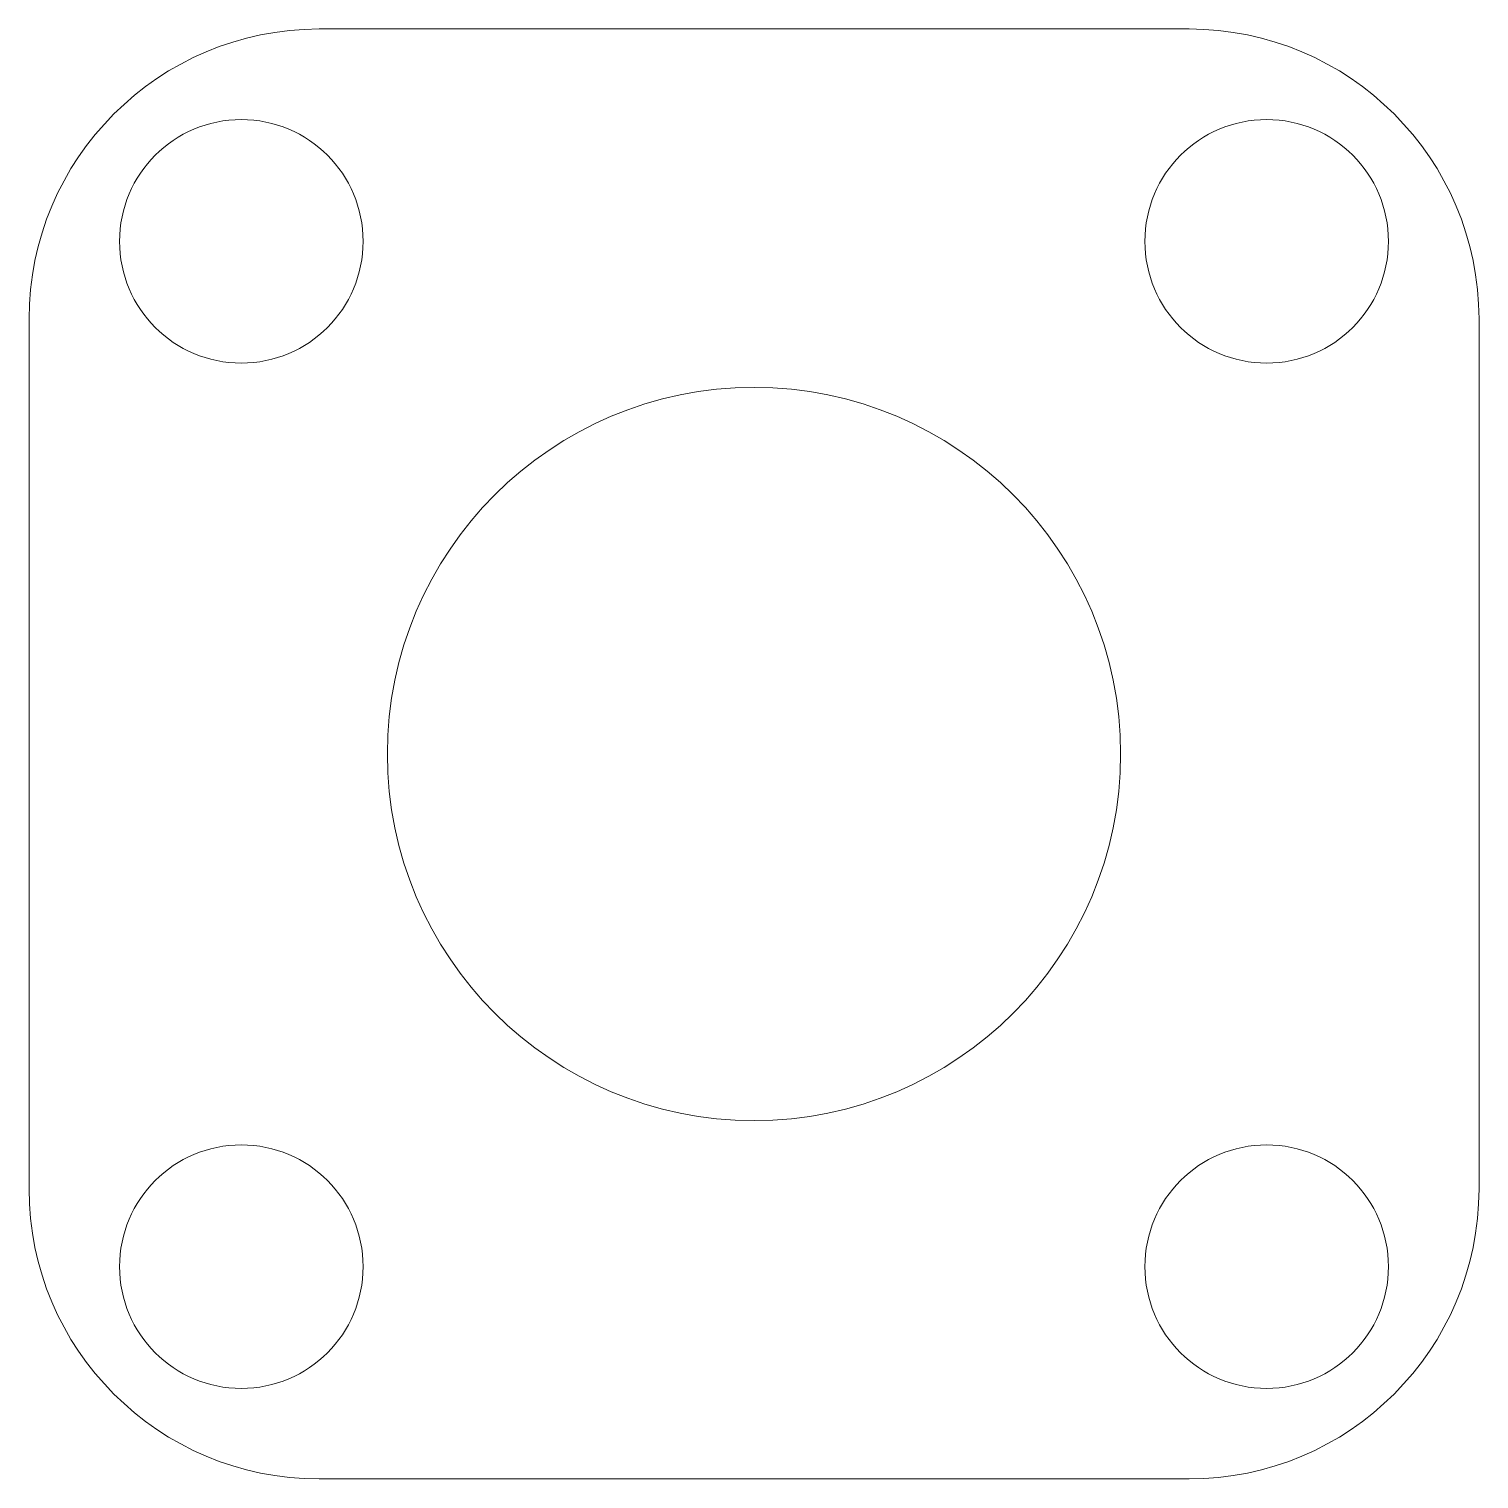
# Model space of a CAD drawing. Header units: millimetres. Extents: x -12.5 to 12.5, y -12.5 to 12.5.
import ezdxf

# ---------------------------------------------------------------- set-up
doc = ezdxf.new("R2010")
doc.units = ezdxf.units.MM

msp = doc.modelspace()

# ---------------------------------------------------------------- linework, layer by layer
at = {"color": 7, "linetype": 'Continuous', "lineweight": 15}
for p, q in [((7.5, 12.5), (-7.5, 12.5)), ((-12.5, 7.5), (-12.5, -7.5)), ((12.5, -7.5), (12.5, 7.5)), ((-7.5, -12.5), (7.5, -12.5))]:
    msp.add_line(p, q, dxfattribs=at)
for centre, radius in [((-8.839, 8.839), 2.1), ((8.839, 8.839), 2.1), ((0, 0), 6.32), ((-8.839, -8.839), 2.1), ((8.839, -8.839), 2.1)]:
    msp.add_circle(centre, radius, dxfattribs=at)
for centre, start, end in [((-7.5, 7.5), 90, 180), ((7.5, 7.5), 0, 90), ((-7.5, -7.5), 180, 270), ((7.5, -7.5), 270, 0)]:
    msp.add_arc(centre, 5, start, end, dxfattribs=at)

doc.saveas('drawing.dxf')
